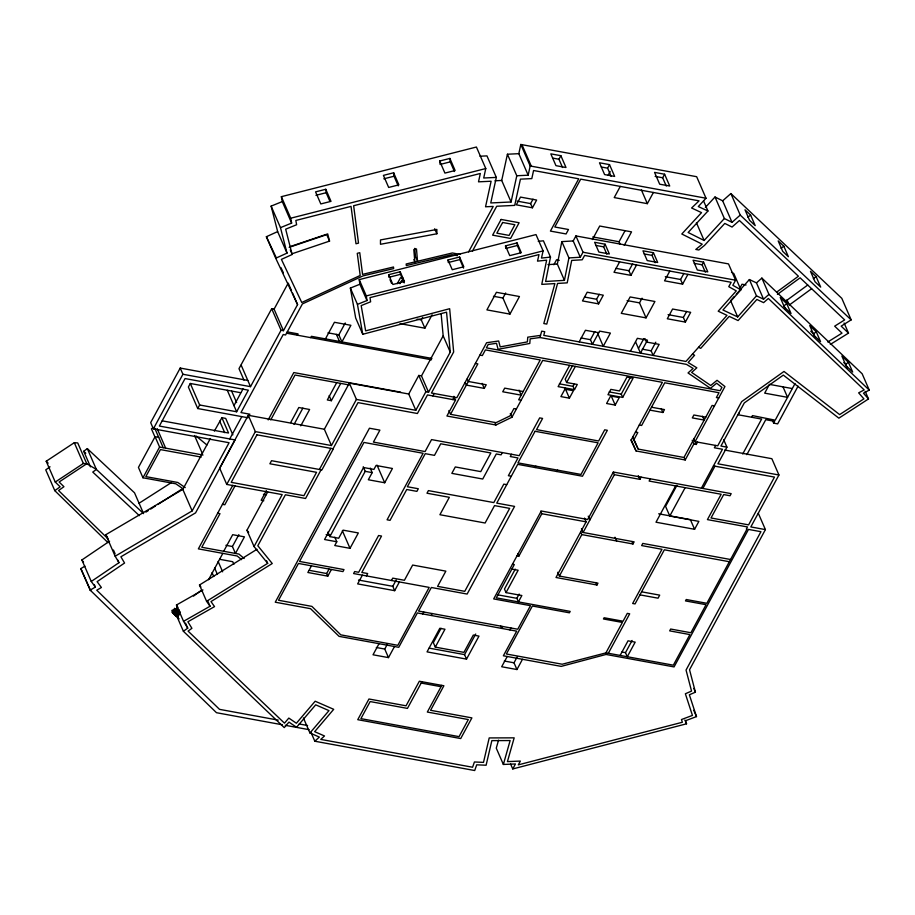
<?xml version="1.0" encoding="UTF-8"?>
<svg xmlns="http://www.w3.org/2000/svg" width="915" height="915" viewBox="0 0 915 915"><rect width="100%" height="100%" fill="white"/><g stroke="black" fill="none" stroke-linecap="round" stroke-linejoin="round"><path stroke-width="1.37" d="M436.855 233.783L436.867 229.436L380.491 239.936L380.48 244.282L436.855 233.783L434.671 228.75M538.249 241.354L543.418 240.805L550.498 257.104L545.626 281.477L564.429 280.356L568.924 257.916L561.833 241.617L573.202 240.942L575.912 235.933L728.512 263.909L735.591 280.207L732.835 285.32L740.887 289.826L722.93 309.991L737.684 316.933L756.465 295.842L749.374 279.544L736.232 294.298M564.429 280.356L557.349 264.058L561.833 241.617M283.444 330.681L274.088 309.156L271.698 308.721L281.065 330.246L283.444 330.681L297.569 304.592L275.724 258.247L287.001 253.123L280.482 227.641L291.633 223.1L282.278 201.586L281.363 196.679L476.418 147.029L485.774 168.543L483.715 178.013L496.319 177.407L490.76 202.958L511.073 201.986L516.792 175.749L507.425 154.223L518.816 153.674L528.172 175.2L516.792 175.749M511.073 201.986L501.717 180.461L507.425 154.223M518.816 153.674L520.818 144.467L696.658 176.698L706.014 198.223L698.305 206.538L707.947 211.022L688.137 232.49L704.127 240.473L724.36 218.525L715.004 197L705.362 207.453M528.172 175.2L530.174 165.981L520.818 144.467M428.552 392.215L421.472 375.916L418.784 375.425L425.875 391.723L428.552 392.215L450.26 352.126L446.554 312.175L362.763 334.272L357.445 304.363L366.972 300.543L359.881 284.245L359.229 279.624L536.007 234.583L543.098 250.882L541.474 258.064L550.498 257.104M539.93 337.509L686.456 364.376L693.124 368.413L688.034 372.954L710.44 388.303L716.651 383.213L721.935 387.377L720.139 390.705L486.38 347.849L488.175 344.52L496.525 343.308L498.057 349.29L529.796 343.468L530.162 338.859L539.93 337.509L541.703 331.15L544.745 331.71L543.762 335.382L685.941 361.448L727.002 315.343L718.206 311.203L736.289 290.89L728.763 286.681L731.131 282.3L584.605 255.434L582.237 259.791L571.692 260.42L567.209 282.861L557.555 283.433L546.77 324.082L543.807 323.544L554.89 283.593L541.772 284.371L546.621 260.157L537.505 261.13L538.992 254.576L370.026 297.615L370.621 301.801L361.173 305.599L365.657 330.864L449.654 308.71L453.668 351.989L431.457 393.015L456.848 397.67L486.586 342.736L498.664 340.986L500.185 346.888L527.383 341.89L527.761 337.166L540.525 335.393M498.538 740.189L496.273 748.15L503.364 764.46L515.454 763.956L512.755 768.943L510.57 763.933M503.364 764.46L510.135 740.555L491.847 740.624L486.105 765.226L476.704 764.826L474.702 770.533L314.817 741.219L310.997 732.446M247.816 380.446L180.221 368.059L150.678 422.627L153.377 428.838L229.07 442.723L192.161 510.913L115.153 556.217L118.961 562.691L91.26 581.471L95.366 587.075L90.173 590.118L80.817 568.592L84.969 566.156M153.377 428.838L182.92 374.269L180.221 368.059M158.707 437.336L155.081 436.672L138.44 467.405L142.957 477.779L175.852 483.806L182.725 488.576L157.815 504.508M240.588 392.695L190.297 383.476L188.376 387.022L197.732 408.536L248.022 417.766M142.957 477.779L159.587 447.035L155.081 436.672M197.732 408.536L199.653 404.99L190.297 383.476M243.985 380.125L238.987 368.642L271.698 308.721M274.088 309.156L288.214 283.067L291.519 290.661M115.153 556.217L105.797 534.692L182.806 489.388L210.324 438.56M214.35 431.114L221.888 417.697L225.696 418.395L232.856 434.854M233.966 405.62L243.07 388.806M199.653 404.99L236.642 411.773L248.342 390.167L185.059 378.558L159.359 426.047L235.052 439.921L195.57 512.869L120.894 556.789L124.566 563.034L97.116 581.654L101.405 587.499L96.75 590.221L219.52 709.354L278.24 720.128M182.92 374.269L250.516 386.668L281.065 330.246M229.734 438.948L241.812 416.622M248.262 415.296L255.342 431.606L331.447 445.548L324.356 429.249L248.262 415.296L219.657 468.137L226.748 484.435L282.175 494.603L254.05 546.552L267.683 563.343L206.584 601.304L210.038 606.245L183.549 621.319L187.724 628.148L183.4 631.293L284.245 727.608L288.968 722.107L296.563 727.288L315.698 704.825L328.988 710.623L309.945 732.972L319.346 737.078L314.817 741.219M297.329 335.176L298.038 333.872L287.253 331.893M226.748 484.435L255.342 431.606M310.7 337.635L311.409 336.32L431.926 358.417M232.81 485.236L198.361 548.874L237.248 556.011L241.571 559.648M268.187 419.894L293.807 372.565L400.667 392.158M235.132 485.671L224.793 504.76L222.471 504.337M270.737 419.905L295.03 375.024L349.141 384.941M325.443 338.893L334.433 322.286L350.903 325.305L341.913 341.913L338.825 334.833L345.252 322.972M290.65 422.593L298.816 407.518L309.613 409.497L300.772 425.83M223.695 551.288L232.685 534.692L244.442 536.842L235.452 553.449L232.433 546.507L238.849 534.646M208.563 579.71L222.825 553.369M294.035 424.446L302.876 408.101M266.379 490.612L261.164 500.253L263.817 500.734M254.05 546.552L246.958 530.254L267.718 491.904M336.686 382.653L327.318 399.958L331.367 400.701L340.735 383.396M397.236 283.742L400.484 277.737L403.263 278.252M399.947 283.673L401.765 280.299L404.396 280.779M324.356 429.249L349.336 383.122L408.731 394.01L415.81 410.309L356.415 399.42L349.336 383.122M331.447 445.548L356.415 399.42M319.392 469.475L330.83 448.35M321.096 469.784L305.553 498.481L285.4 494.786L257.813 545.752L272.247 563.514L210.988 601.578L214.533 606.611L187.895 621.777L191.91 628.308L188.067 631.098L284.462 723.159L288.82 718.081L296.391 723.239L315.16 701.222L333.7 709.319L314.657 731.668L324.505 735.969L320.742 739.4L472.586 767.239L474.428 761.978L483.497 762.378L489.205 737.925L514.173 737.845L507.436 761.612L520.349 761.074L518.302 764.86L682.361 722.255L681.469 719.545L692.438 715.416L685.369 693.764L691.546 691.088L686.044 670.055L760.937 531.695L748.493 529.419L674.058 666.921L606.05 654.454L561.204 666.383L503.364 655.781L516.689 631.156L417.366 612.947L398.757 647.305L339.076 636.36L310.528 608.669L275.255 602.207L369.443 428.22L379.897 430.13L373.412 442.094L425.086 451.564L431.56 439.6L519.217 455.67L539.667 417.892L542.584 418.429L536.533 429.604L598.65 440.996L604.701 429.821L607.343 430.302L582.478 476.223L517.73 464.351L496.742 503.124L514.573 506.395L467.13 594.052L431.342 587.487L418.59 611.06L517.73 629.234L530.494 605.673L493.688 598.925L541.28 511.005L587.67 519.514L613.359 472.049L731.177 493.654L730.044 495.747L723.685 494.58L711.024 517.981L748.607 524.878L774.467 477.092L713.448 465.907M333.049 448.762L358.017 402.623L417.412 413.511L427.477 394.937L455.544 400.084L446.92 416.016L495.93 425.006L511.943 417.24L542.698 360.407L662.38 382.344L630.984 440.344L636.062 450.958L685.198 459.971L693.833 444.015L692.198 440.252M400.027 323.635L424.88 328.188L421.266 319.873L422.581 317.436M424.88 328.188L432.132 314.794M468.594 251.865L493.196 206.424L485.545 206.79L491.103 181.239L478.511 181.833L480.329 173.473L353.647 205.726L358.508 243.116L355.992 243.779L351.04 206.39L295.831 220.446L296.632 224.735L285.674 229.185L292.148 254.507L281.42 259.38L301.744 302.488L360.19 275.472L357.262 253.341L359.755 252.677L362.569 274.374L393.507 266.997L393.644 268.598L362.981 275.895L302.407 303.906L285.594 334.97L283.204 334.535L240.965 412.574L249.944 414.221M472.392 251.202L496.719 206.252L514.71 205.395L520.429 179.146L531.809 178.608L533.571 170.51L578.726 178.791L550.418 231.083L566.076 233.954L568.478 229.505L554.81 227L580.716 179.146L699.083 200.854L691.603 208.002L701.531 212.623L681.801 234.011L702.205 244.191L695.812 249.452L698.843 250.001L704.55 245.357L724.783 223.42L732.046 227.046L739.434 220.504L798.418 276.227L776.858 291.988M311.455 565.825L307.852 572.493L327.787 576.153L331.402 569.485M334.821 537.208L336.8 541.76L334.753 545.534L350.01 548.337L358.337 532.953L343.079 530.151L338.699 538.237L329.857 536.613L365.199 471.339L363.221 466.787M408.731 394.01L418.784 375.425M421.472 375.916L443.169 335.828L441.133 313.788M370.22 468.068L372.199 472.62L368.333 479.757L384.7 482.765L392.432 468.48L376.065 465.472L373.926 469.418L363.529 467.519L324.562 539.518L336.8 541.76M327.787 576.153L326.655 573.533L329.057 569.084M415.81 410.309L425.875 391.723M532.438 207.797L536.636 200.053L520.498 197.091L516.312 204.834L532.438 207.797L530.62 203.599L533.01 199.173M562.542 167.502L558.951 159.244L560.872 155.699L550.819 153.857L555.954 165.661L565.996 167.502L560.872 155.699M432.841 395.921L434.145 393.507M509.941 314.108L519.457 296.529L496.422 292.308L486.906 309.888L509.941 314.108L502.941 298.016L505.663 292.994M452.753 399.569L454.057 397.156M362.386 575.158L357.651 583.896L394.674 590.678L399.397 581.951M516.392 409.016L513.933 408.559L509.952 415.925L496.044 422.673L450.535 414.323L477.847 363.884L475.388 363.438M366.4 575.901L367.67 573.545L361.825 572.47L381.532 536.053L378.581 535.515L358.669 572.287L354.677 571.555L353.59 573.545L429.181 587.407L397.831 645.315L340.792 634.85L311.912 606.393L278.526 600.263L298.462 563.446L342.942 571.589L344.017 569.599L299.548 561.444L363.964 442.437L423.096 453.268L387.079 519.8L390.042 520.349L406.729 489.502L416.897 491.366L418.315 488.747L407.347 486.734L425.246 453.668L434.476 455.361L440.744 443.786L490.852 452.971L480.764 471.625L455.304 466.947L451.838 473.364L482.731 479.025L496.296 453.977L501.077 454.847L502.312 452.57M465.266 382.596L466.364 385.101L484.275 388.383L486.231 384.757L468.32 381.475L467.233 378.97M553.85 264.755L556.537 259.78L559.282 260.283M611.186 176.423L607.594 168.166L609.516 164.62L599.474 162.779L604.609 174.582L614.651 176.423L609.516 164.62M608.132 175.2L610.156 171.482M391.471 580.499L392.752 578.143L404.419 580.282L412.654 565.058L445.845 571.143L437.599 586.366L464.751 591.342L509.666 508.374L494.535 505.606L485.11 523.014L439.909 514.722L449.334 497.314L426.985 493.219L428.403 490.6L493.814 502.587L503.81 484.126L506.727 484.664M394.674 590.678L392.787 586.321L396.161 580.087M568.924 257.916L580.282 257.241L583.004 252.231L575.912 235.933M620.279 186.408L614.228 197.583L647.351 203.656L653.401 192.482M592.405 239.524L599.714 226.028L631.533 231.861L624.236 245.357M379.027 643.691L373.023 654.785L388.486 657.611L394.491 646.528M388.486 657.611L384.746 649.044L387.422 644.103M606.851 254.187L603.671 246.867L605.101 244.214L594.624 242.292L598.868 252.06L609.356 253.981L605.101 244.214M620.13 244.179L619.066 241.743L625.048 230.706M422.707 613.919L423.748 612.009M511.531 454.263L510.296 456.539L517.981 457.946L508.374 475.709L511.291 476.235M598.593 303.883L603.294 295.19L587.19 292.228L582.478 300.921L598.593 303.883L596.58 299.251L599.268 294.287M666.269 186.042L662.677 177.773L664.599 174.227L654.545 172.386L659.681 184.19L669.723 186.031L664.599 174.227M619.627 261.862L613.999 272.258L630.927 275.358L636.554 264.961M431.102 615.463L432.143 613.542M579.161 341.867L585.44 330.269L598.73 332.705M569.645 365.348L558.127 386.633L574.494 389.641L577.285 384.46L566.625 382.516L565.196 379.222L572.573 365.577M566.625 382.516L575.352 366.389M597.815 333.769L603.248 346.282L610.396 333.094L599.588 331.104L592.451 344.303L590.438 339.682L594.83 331.562M630.927 275.358L628.914 270.726L632.665 263.806M441.076 628.319L433.333 642.627L435.288 647.122L463.928 652.372L473.307 635.067L478.98 636.108L466.524 659.12L427.042 651.88L439.806 628.296L444.965 629.245L435.288 647.122M574.494 389.641L573.053 386.347L574.174 384.277M569.404 398.162L573.419 390.739L564.921 389.184L560.906 396.595L569.404 398.162L565.047 388.132M535.138 467.542L535.881 466.17M655.197 262.697L652.018 255.377L653.447 252.723L642.959 250.802L647.214 260.569L657.691 262.491L653.447 252.723M421.906 681.709L407.45 708.404L370.152 701.565L360.91 718.641L459.056 736.644L468.308 719.556L427.328 712.053L441.785 685.358L443.889 685.747L430.588 710.303L471.9 717.886L460.714 738.554L357.754 719.682L368.951 699.003L406.043 705.808L419.344 681.24L441.465 685.301L440.744 686.639L421.186 683.048M646.047 317.882L654.923 301.493L630.138 296.952L621.262 313.342L646.047 317.882L639.516 302.865L642.056 298.187M556.835 471.522L557.59 470.15M669.814 271.057L664.542 280.814L682.613 284.13L687.897 274.374M466.524 659.12L464.568 654.614L475.709 634.026M517.067 555.748L518.908 556.08L541.829 513.727L540.742 511.222M630.366 351.257L637.366 338.321L647.477 340.174L640.477 353.11L635.639 341.993M515.248 569.153L504.474 589.043L506.029 592.611L521.859 595.516L518.405 601.898L516.861 598.33L519.16 594.075M506.029 592.611L518.142 570.239L511.862 569.084M638.464 348.478L643.783 338.642M682.613 284.13L680.6 279.498L683.905 273.402M615.2 405.082L619.261 397.579L610.66 396.001L606.599 403.504L615.2 405.082L611.38 396.309M622.68 397.419L633.077 378.215L626.969 377.094L619.466 390.957L610.854 389.378L607.96 394.72L622.68 397.419L621.251 394.125L630.344 377.323M644.961 338.573L646.47 342.05L659.143 344.372L653.15 355.432L651.137 350.811L655.792 342.199M502.815 626.5L501.775 628.422L500.665 625.849M705.305 272.11L702.114 264.79L703.555 262.136L693.067 260.215L697.31 269.982L707.798 271.904L703.555 262.136M509.918 629.909L510.959 627.999M685.381 322.091L690.665 312.335L672.582 309.03L667.31 318.775L685.381 322.091L683.368 317.471L686.673 311.375M507.23 656.49L501.683 666.749L516.941 669.54L522.488 659.292M584.479 518.084L586.115 521.847L556 577.491L596.969 585.005L597.975 583.141L559.385 576.061L557.75 572.298M559.385 576.061L581.826 534.6L580.739 532.095M581.826 534.6L632.974 543.979L634.129 541.84L583.095 532.473L614.377 474.679L613.29 472.174M714.478 405.883L712.11 405.448L683.951 457.477L638.167 449.082L633.798 439.932L637.824 432.509L635.468 432.074M516.941 669.54L514.013 662.803L517.089 657.096M649.936 410.126L662.895 412.493L664.473 409.6L651.514 407.221M739.48 288.934L742.019 284.233L746.057 284.977M614.377 474.679L639.905 479.357L641.106 477.138M650.336 478.831L649.135 481.05L721.157 494.26L707.432 519.606L747.486 526.949L746.365 529.03L746.983 529.144L706.849 603.294L686.239 599.519L685.484 600.915L706.083 604.689L690.894 632.745L670.672 629.04L669.677 630.87L689.91 634.587L673.337 665.182L606.085 652.852L562.199 664.233L506.372 653.996L532.358 606.005L569.416 612.81L570.182 611.392L496.296 597.85L514.31 564.566L512.469 564.235M693.833 444.015L696.269 444.461L697.539 442.117M675.647 485.911L655.998 522.213L694.588 529.293L698.877 521.378L669.78 516.037L665.571 506.372L676.928 485.385M669.78 516.037L685.152 487.649M715.633 445.433L714.363 447.778L722.461 449.254L701.382 488.187M605.902 652.898L622.394 622.44L603.442 618.975L604.106 617.751L623.058 621.216L627.301 613.382L629.692 613.816L608.338 653.264M739.103 413.157L738.222 414.781L761.635 419.081L742.728 454M702.88 488.461L714.935 466.181M723.662 439.646L726.933 447.161L717.92 463.813L778.939 474.999L750.826 526.926L765.409 529.602L689.544 669.746L695.411 692.175L689.361 694.794L696.487 716.594L685.529 720.723L686.536 723.811L512.755 768.943M620.13 655.426L628.033 640.82L635.182 642.136L627.278 656.741L625.494 652.647L632.082 640.477M751.592 417.24L752.473 415.604L775.211 420.168L795.009 383.591M746.834 454.663L765.764 419.699L774.605 421.323L773.621 423.13L777.659 423.874L798.074 386.164M734.356 296.414L730.593 300.635L737.684 316.933M715.004 197L722.667 200.82L730.879 193.557L841.811 298.347L851.167 319.873L841.171 326.14L848.514 333.117L830.317 344.429M724.36 218.525L732.023 222.345L740.235 215.082L730.879 193.557M749.374 279.544L756.465 282.872L761.875 278.091L862.159 373.789L869.25 390.087L863.463 393.175L868.495 398.94L838.861 418.166L783.32 375.104L744.295 402.92L720.94 446.062L726.933 447.161M756.465 295.842L763.545 299.171L768.955 294.39L761.875 278.091M178.871 613.096L177.224 608.212M177.521 607.915L172.169 612.021M193.523 596.088L201.529 590.175M176.481 608.841L179.02 614.96M178.86 610.179L179.912 612.615M172.775 611.346L173.758 614.159L172.443 610.305M175.474 615.749L173.358 610.877M90.505 466.867L83.723 451.267L87.325 448.625L134.528 492.808L143.015 512.309M747.852 217.141L750.62 215.117L744.993 209.798L749.557 220.298L755.195 225.616L750.62 215.117M781.044 248.251L783.823 246.227L778.185 240.908L782.748 251.408L788.387 256.726L783.823 246.227M777.407 294.401L800.099 277.817L844.659 319.907L834.674 326.163L841.994 333.14L827.755 342.004M813.344 278.64L816.111 276.616L810.484 271.298L815.048 281.797L820.686 287.104L816.111 276.616M807.739 285.034L785.367 301.39L787.312 303.22M789.256 305.061L811.628 288.717M179.557 612.627L176.309 614.994L178.368 616.95M786.786 303.723L791.029 313.49L784.464 307.223L780.221 297.455L786.786 303.723L784.018 305.736L785.608 309.396M815.116 337.498L813.527 333.826L816.294 331.825L809.729 325.557L813.973 335.325L820.538 341.581L816.294 331.825M847.267 367.967L845.677 364.307L848.434 362.294L841.869 356.038L846.123 365.794L852.688 372.062L848.434 362.294M50.039 466.799L45.75 469.864L54.797 490.657L107.959 542.618M54.797 490.657L60.15 486.826L55.243 482.045L46.208 461.24L74.309 442.688L77.729 442.929L86.776 463.733L96.372 469.429L143.575 513.612M153.251 427.534L151.421 428.803L154.818 436.627M91.26 581.471L81.892 559.957L109.606 541.165M55.243 482.045L83.356 463.482L86.776 463.733L59.12 481.988L63.936 486.7L58.583 490.531L108.256 539.072M139.069 503.239L171.105 482.765M145.954 512.091L148.322 510.57M150.689 509.06L155.436 506.018M206.584 601.304L199.493 585.005L257.001 549.274M183.549 621.319L176.458 605.021L202.958 589.946M275.724 258.247L266.368 236.722L277.645 231.598L271.126 206.115L282.278 201.586M362.763 334.272L355.672 317.974L350.365 288.065L359.881 284.245M290.124 246.593L327.707 233.897L329.549 241.103L291.976 253.798L290.284 249.921M289.163 247.336L326.735 234.64L329.549 241.103M388.646 274.706L400.198 271.766L404.441 281.534L392.89 284.474L388.646 274.706L388.932 277.279L400.484 274.34L404.201 282.884M448.018 259.952L459.57 257.012L463.813 266.768L452.262 269.719L448.018 259.952L448.304 262.525L459.856 259.574L463.573 268.118M505.492 245.861L517.044 242.91L521.287 252.677L509.735 255.628L505.492 245.861L505.778 248.434L517.33 245.483L520.509 252.815M359.229 279.624L366.309 295.922L543.098 250.882M325.774 189.279L315.561 191.875L320.81 203.942L331.013 201.346L325.774 189.279L326.152 192.71L329.823 201.163M393.633 172.786L383.419 175.383L388.669 187.449L398.883 184.853L393.633 172.786L394.022 176.229L398.219 185.882M439.669 161.029L449.883 158.432L455.121 170.499L444.919 173.095L439.669 161.029L439.921 163.316M315.938 195.318L326.152 192.71M383.808 178.825L394.022 176.229M440.058 164.471L450.26 161.864L454.458 171.517M281.363 196.679L290.718 218.205L485.774 168.543M547.936 264.618L557.349 264.058M479.963 156.213L486.963 155.882L496.319 177.407M494.946 180.781L501.717 180.461M655.14 176.401L662.677 177.773M552.671 158.089L558.951 159.244M601.315 167.01L607.594 168.166M530.174 165.981L706.014 198.223M517.169 201.128L530.62 203.599M592.783 236.928L619.066 241.743M644.149 253.935L652.018 255.377M694.256 263.348L702.114 264.79M595.802 245.414L603.671 246.867M583.004 252.231L735.591 280.207M665.308 276.696L680.6 279.498M615.887 268.347L628.914 270.726M460.119 254.393L452.365 252.975L406.18 263.978L406.317 265.579L451.964 254.69L457.374 255.685M627.13 300.589L639.516 302.865M584.491 297.032L596.58 299.251M668.076 314.657L683.368 317.471M493.459 296.277L502.941 298.016M581.139 337.967L590.438 339.682M642.261 349.175L651.137 350.811M417.126 319.118L421.266 319.873M792.31 388.566L769.435 384.369L764.688 393.141L787.563 397.339L783.046 386.942M718.755 397.979L716.388 397.545L719.007 392.729L664.736 382.779L641.632 425.464L639.276 425.029M479.906 355.1L482.354 355.546L485.419 349.896L540.239 359.95L518.668 399.809L521.127 400.255M327.982 332.843L338.825 334.833M609.207 391.917L621.251 394.125M286.555 333.209L431.525 359.789M559.42 383.843L573.053 386.347M705.774 417.171L693.89 414.998L692.312 417.892L704.195 420.077L702.526 416.234M523.151 391.529L504.691 388.143L502.735 391.769L521.195 395.154L519.011 390.133M724.703 450.054L771.86 458.701L778.939 474.999M162.184 420.843L228.544 433.012L221.888 417.697M658.686 513.807L690.379 519.617L694.588 529.293M365.199 471.339L372.199 472.62M541.829 513.727L586.115 521.847M159.587 447.035L203.004 455.029M201.243 457.077L160.468 449.597L145.84 476.624L177.807 482.479L185.219 487.592M730.547 559.511L642.799 543.43L641.632 545.569L661.991 549.297L632.654 603.488L635.044 603.923L664.347 549.801L729.346 561.719M263.451 494.283L266.105 494.763M217.656 513.235L219.989 513.658L201.792 547.273L238.918 554.078L244.168 558.505M641.598 591.822L659.704 595.139L658.057 598.181L639.951 594.864M326.163 534.577L330.246 535.321M497.508 594.784L516.861 598.33M225.902 545.306L232.433 546.507M309.373 570.354L326.655 573.533M358.508 580.041L392.787 586.321M219.611 559.294L232.742 561.707L233.874 564.315M621.914 651.995L625.494 652.647M504.291 661.019L514.013 662.803M429.169 648.129L464.568 654.614M376.317 647.488L384.746 649.044M299.205 723.971L307.589 725.504M282.449 724.794L216.489 712.705L90.173 590.118M285.263 725.309L309.121 729.678M698.534 347.311L700.73 348.341L729.198 316.373L738.096 320.559L756.877 299.468L763.613 302.636L768.348 298.462L864.183 389.904L858.647 392.855L863.897 398.86L839.638 414.598L783.995 371.456L741.653 401.628L717.737 445.811L695.103 441.671L724.943 386.542L717.051 380.308L710.726 385.478L691.66 372.428L696.841 367.807L688.114 362.512L694.611 355.226L692.403 354.185M731.497 272.247L733.796 273.528L740.887 289.826M196.119 436.02L206.916 444.999M176.755 608.235L179.066 613.279M172.123 612.181L179.111 618.917M83.723 451.267L85.793 453.211M139.343 515.66L92.77 472.071L96.372 469.429L87.325 448.625M740.235 215.082L851.167 319.873M810.713 331.15L813.527 333.826M843.79 362.523L845.677 364.307M768.955 294.39L869.25 390.087M80.817 568.592L90.596 590.53M46.208 461.24L48.163 463.162M246.958 530.254L248.663 532.358M81.892 559.957L83.54 562.187M199.493 585.005L200.877 586.984M176.458 605.021L177.853 607.297M105.797 534.692L107.695 537.928M266.368 236.722L276.078 257.321M280.928 267.615L283.364 272.773M844.099 322.995L848.514 333.117M865.224 391.414L868.495 398.94M787.003 299.868L788.696 303.769M722.667 200.82L732.023 222.345M756.465 282.872L763.545 299.171M703.543 200.888L707.947 211.022M696.418 222.745L704.127 240.473M772.523 420.603L773.621 423.13M641.404 189.977L647.351 203.656M758.318 513.304L765.409 529.602M693.673 438.491L696.269 444.461M684.111 457.454L685.198 459.971M661.19 408.582L662.895 412.493M573.202 240.942L580.282 257.241M521.95 144.673L531.306 166.198M632.723 436.535L638.167 449.082M632.711 437.427L633.798 439.932M631.156 439.669L636.062 450.958M638.293 475.651L639.905 479.357M631.922 541.577L632.974 543.979M693.776 688.412L695.411 692.175M693.764 710.326L696.487 716.594M614.983 537.219L616.619 540.982M684.9 720.059L686.536 723.811M588.254 516.151L589.889 519.914M581.46 528.721L583.095 532.473M595.871 582.489L596.969 585.005M510.307 413.477L511.943 417.24M482.091 383.374L484.275 388.383M494.832 422.501L495.93 425.006M413.832 259.574L414.85 261.919L413.809 249.566L416.485 248.926L417.526 261.278L415.49 256.589L414.792 248.354M443.169 335.828L450.26 352.126M453.909 396.321L455.544 400.084M517.821 553.598L518.908 556.08M448.899 410.56L450.535 414.323M389.996 279.716L391.586 283.387M350.365 288.065L357.445 304.363M336.411 334.387L339.488 341.478M271.126 206.115L280.482 227.641M277.645 231.598L287.001 253.123M377.037 465.14L384.7 482.765M292.617 293.2L297.569 304.592M329.171 395.635L331.367 400.701M342.347 530.711L350.01 548.337M327.879 532.061L329.857 536.613M241.16 365.142L250.516 386.668M231.609 391.048L236.619 402.566M227.286 390.259L236.642 411.773M219.714 421.197L224.713 432.681M266.597 560.838L267.683 563.343M194.529 435.529L202.444 453.726M303.403 717.932L309.945 732.972M218.113 561.41L222.631 571.806M157.186 428.689L165.661 448.178M182.806 489.388L192.161 510.913M154.738 428.209L163.213 447.698M214.602 567.941L217.427 574.448M212.063 572.63L213.755 576.53M207.865 601.224L210.038 606.245M185.551 623.126L187.724 628.148M178.94 609.802L179.992 612.238M177.03 608.029L179.34 613.073M176.183 608.692L178.825 614.777M176.103 609.07L178.219 613.942M175.909 608.898L178.551 614.983M175.325 609.356L178.162 615.623M174.719 608.521L177.899 615.818M174.525 608.338L177.704 615.646M174.136 608.978L177.316 616.287M174.479 610.019L177.121 616.104M174.205 610.213L183.4 631.293M173.29 609.642L175.932 615.726M173.553 611.06L175.669 615.932M171.974 610.328L173.758 614.159M74.309 442.688L83.356 463.482M113.449 550.029L115.107 553.827M117.863 560.152L118.961 562.691M94.268 584.548L95.366 587.075M290.718 218.205L291.633 223.1M366.309 295.922L366.972 300.543M517.044 242.91L517.33 245.483M449.883 158.432L450.26 161.864M459.57 257.012L459.856 259.574M400.198 271.766L400.484 274.34M256.943 434.808L231.221 482.342L303.917 495.678L316.556 472.323L269.879 463.768L271.538 460.703L321.908 469.933L333.346 448.819L256.943 434.808M501.111 219.44L492.613 235.155L510.604 238.449L519.102 222.745L501.111 219.44M502.632 222.482L496.845 233.165L509.083 235.407L514.87 224.724L502.632 222.482M535.058 431.274L517.959 462.876L581.002 474.439L598.113 442.837L535.058 431.274"/></g></svg>
